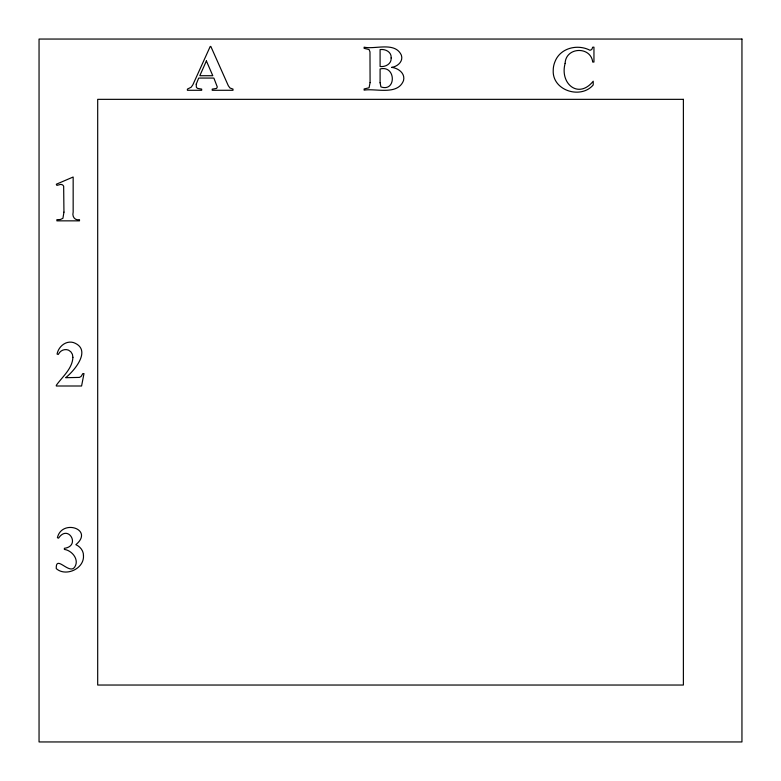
<?xml version="1.0" encoding="UTF-8"?>
<svg xmlns="http://www.w3.org/2000/svg" width="781" height="781" viewBox="0 0 781 781"><rect width="100%" height="100%" fill="white"/><g stroke="black" fill="none" stroke-linecap="round" stroke-linejoin="round"><path stroke-width="1.17" d="M380.093 82.757L380.933 86.916C396.465 92.285 396.006 64.882 380.093 68.972L380.093 82.757M370.087 82.601L369.071 87.775L364.131 88.966L364.131 90.137C375.729 88.155 397.588 95.731 403.513 80.609C405.456 73.248 398.154 68.074 391.623 67.361C397.451 66.629 403.543 61.484 401.346 55.119C394.952 41.403 375.368 49.623 364.131 47.182L364.131 48.354L369.071 49.525L369.979 51.888L370.087 82.601M63.944 212.139L62.929 218.289L60.381 219.52L56.886 219.676L56.886 220.847L79.496 220.847L79.496 219.676C74.83 220.681 71.94 216.61 73.16 212.139L73.16 177.014L56.31 184.238L56.886 185.38L60.811 184.365L62.597 184.882L63.661 186.151L63.944 212.139M565.122 63.437C559.567 83.401 578.321 99.656 593.218 81.224L593.218 84.934C580.791 99.597 552.196 90.537 553.221 70.427A22.444 22.444 0 0 1 555.027 61.562C560.299 47.895 577.637 43.795 589.987 50.277L591.744 49.535L592.711 47.172L593.95 47.172L593.95 62.06L592.711 62.06C590.807 45.933 565.639 46.87 565.122 63.437M83.479 555.75C84.211 568.9 65.653 577.042 56.271 568.617C55.666 554.129 69.216 574.992 74.634 567.162C79.662 559.821 72.116 550.478 64.374 549.414L64.374 548.301C81.078 546.183 68.289 523.69 58.575 538.138L57.403 537.728C61.845 518.496 94.384 529.401 75.874 544.66C80.218 546.651 83.635 550.79 83.479 555.75M391.154 57.95C391.642 63.964 385.375 67.176 380.093 66.502L380.093 49.593C385.345 48.832 391.691 51.917 391.154 57.95M72.906 357.327C72.35 368.778 62.48 376.608 56.31 385.297L56.31 385.999L81.585 385.999L83.987 373.582L82.845 373.582L81.107 376.442L79.408 377.408L65.682 377.701C74.585 370.604 92.392 349.458 73.424 342.537C65.702 340.36 58.477 346.696 57.062 354.066L58.233 354.476L59.717 352.348A7.82 7.82 0 0 1 68.552 350.152L70.846 351.801L72.389 354.281L72.906 357.327M196.226 84.153L196.373 87.267L197.466 88.36L201.674 89.112L201.674 90.284L187.391 90.284L187.391 89.112L191.189 87.199L192.858 84.797L210.226 46.45L210.831 46.45L228.335 85.754L229.956 87.98L233.002 89.112L233.002 90.284L212.217 90.284L212.217 89.112L216.591 88.419L217.294 86.964L213.867 78.061L198.696 78.061L196.226 84.153M206.389 60.928L199.809 75.718L212.793 75.718L206.389 60.928M741.95 39.05L39.05 39.05L39.05 741.95L741.95 741.95L741.95 39.05M683.385 99.343L97.693 99.343L97.693 685.035L683.385 685.035L683.385 99.343"/></g></svg>
